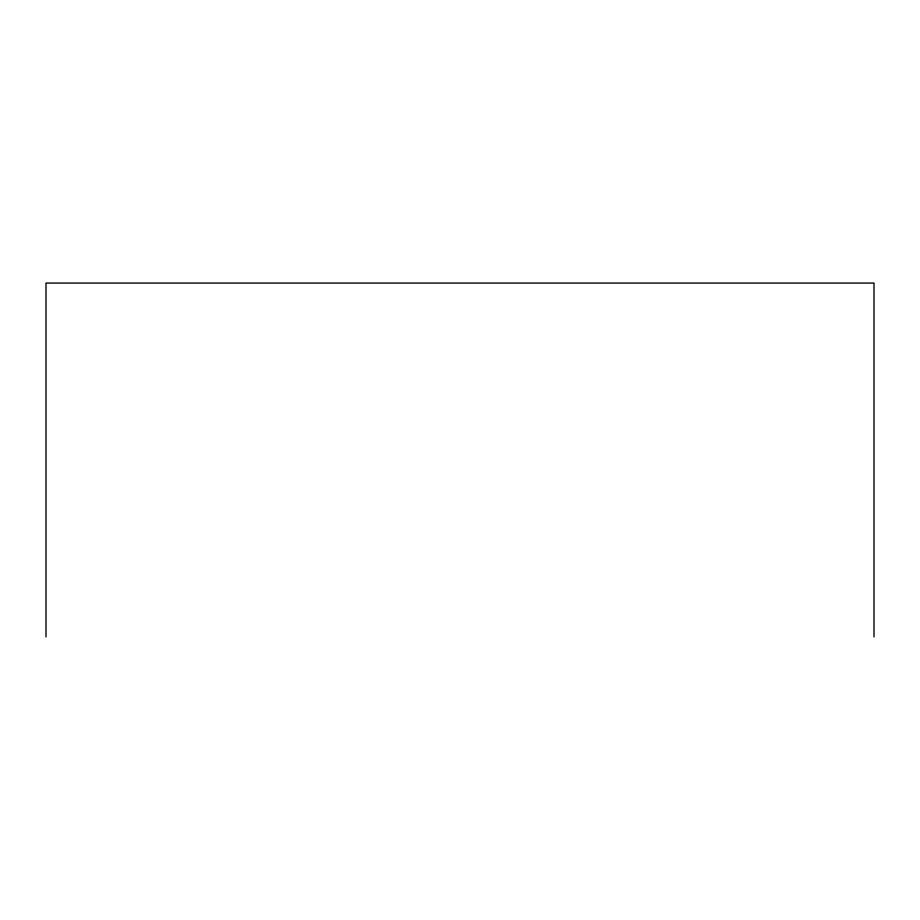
<?xml version="1.0" encoding="UTF-8"?>
<svg xmlns="http://www.w3.org/2000/svg" width="920" height="920" viewBox="0 0 920 920"><rect width="100%" height="100%" fill="white"/><g stroke="black" fill="none" stroke-linecap="round" stroke-linejoin="round"><path stroke-width="1.38" d="M874 636.928L874 283.072L46 283.072L46 636.928"/></g></svg>
